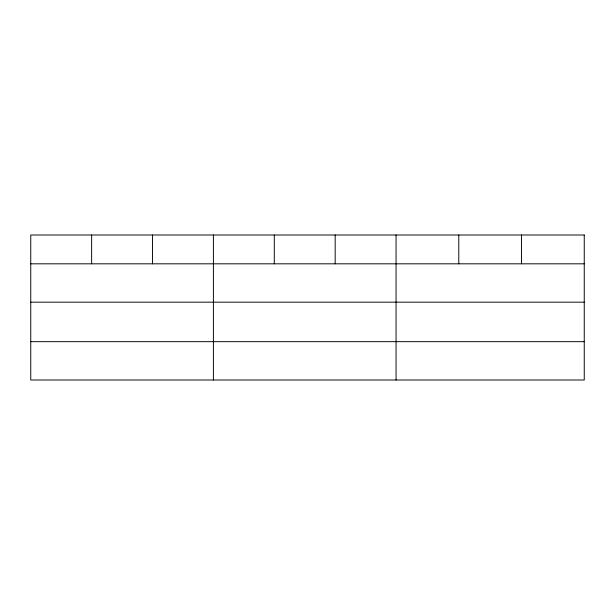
<?xml version="1.0" encoding="UTF-8"?>
<svg xmlns="http://www.w3.org/2000/svg" width="615" height="615" viewBox="0 0 615 615"><rect width="100%" height="100%" fill="white"/><g stroke="black" fill="none" stroke-linecap="round" stroke-linejoin="round"><path stroke-width="0.92" d="M30.75 263.82L584.25 263.82M30.75 302.165L584.25 302.165M30.75 341.663L584.25 341.663M521.52 234.999L521.52 263.82M458.79 234.999L458.79 263.82M396.06 234.999L396.06 380.001M335.175 234.999L335.175 263.82M274.29 234.999L274.29 263.82M213.405 234.999L213.405 380.001M152.52 234.999L152.52 263.82M91.635 234.999L91.635 263.82M584.25 234.999L30.75 234.999L30.75 380.001L584.25 380.001L584.25 234.999"/></g></svg>
